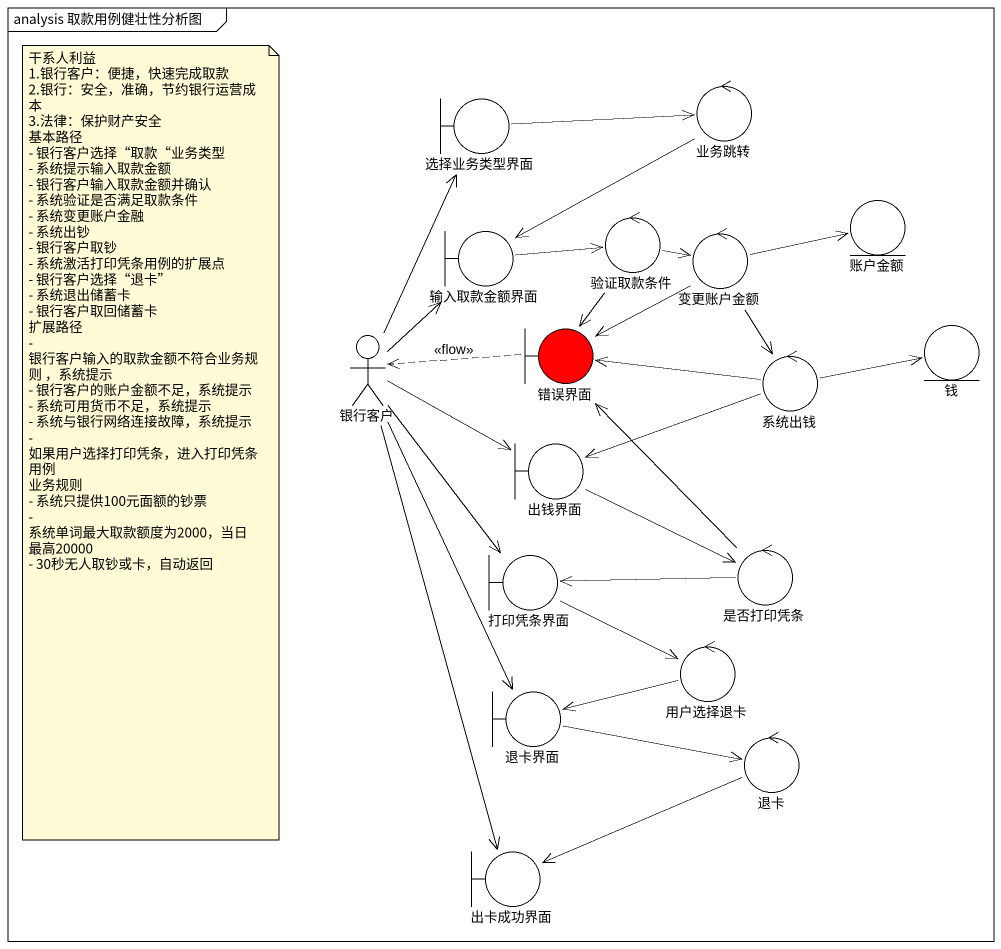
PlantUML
@startuml
mainframe analysis 取款用例健壮性分析图
boundary 选择业务类型界面
control 业务跳转
boundary 输入取款金额界面
control 验证取款条件
entity 账户金额
control 变更账户金额
actor 银行客户
boundary 错误界面 #FF0000
entity 钱
control 系统出钱
boundary 出钱界面
boundary 打印凭条界面
control 是否打印凭条
control 用户选择退卡
boundary 退卡界面
control 退卡
boundary 出卡成功界面
选择业务类型界面 -right-> 业务跳转
业务跳转 --> 输入取款金额界面
输入取款金额界面 -right-> 验证取款条件
验证取款条件 -right-> 变更账户金额
验证取款条件 --> 错误界面
变更账户金额 -right-> 账户金额
变更账户金额 --> 错误界面
变更账户金额 --> 系统出钱
银行客户 -up-> 选择业务类型界面
银行客户 -up-> 输入取款金额界面
银行客户 -right-> 出钱界面
银行客户 --> 打印凭条界面
银行客户 --> 退卡界面
银行客户 --> 出卡成功界面
错误界面 .left.> 银行客户 : <<flow>>
系统出钱 -left-> 错误界面
系统出钱 -right-> 钱
系统出钱 -left-> 出钱界面
出钱界面 -right-> 是否打印凭条
打印凭条界面 -right-> 用户选择退卡
是否打印凭条 -up-> 错误界面
是否打印凭条 -left-> 打印凭条界面
用户选择退卡 -left-> 退卡界面
退卡界面 -right-> 退卡
退卡 -left-> 出卡成功界面
note as N1
  干系人利益
  1.银行客户：便捷，快速完成取款
  2.银行：安全，准确，节约银行运营成本
  3.法律：保护财产安全
  基本路径
  - 银行客户选择“取款“业务类型
  - 系统提示输入取款金额
  - 银行客户输入取款金额并确认
  - 系统验证是否满足取款条件
  - 系统变更账户金融
  - 系统出钞
  - 银行客户取钞
  - 系统激活打印凭条用例的扩展点
  - 银行客户选择“退卡”
  - 系统退出储蓄卡
  - 银行客户取回储蓄卡
  扩展路径
  - 银行客户输入的取款金额不符合业务规则 ，系统提示
  - 银行客户的账户金额不足，系统提示
  - 系统可用货币不足，系统提示
  - 系统与银行网络连接故障，系统提示
  - 如果用户选择打印凭条，进入打印凭条用例
  业务规则
  - 系统只提供100元面额的钞票
  - 系统单词最大取款额度为2000，当日最高20000
  - 30秒无人取钞或卡，自动返回
end note
@enduml
